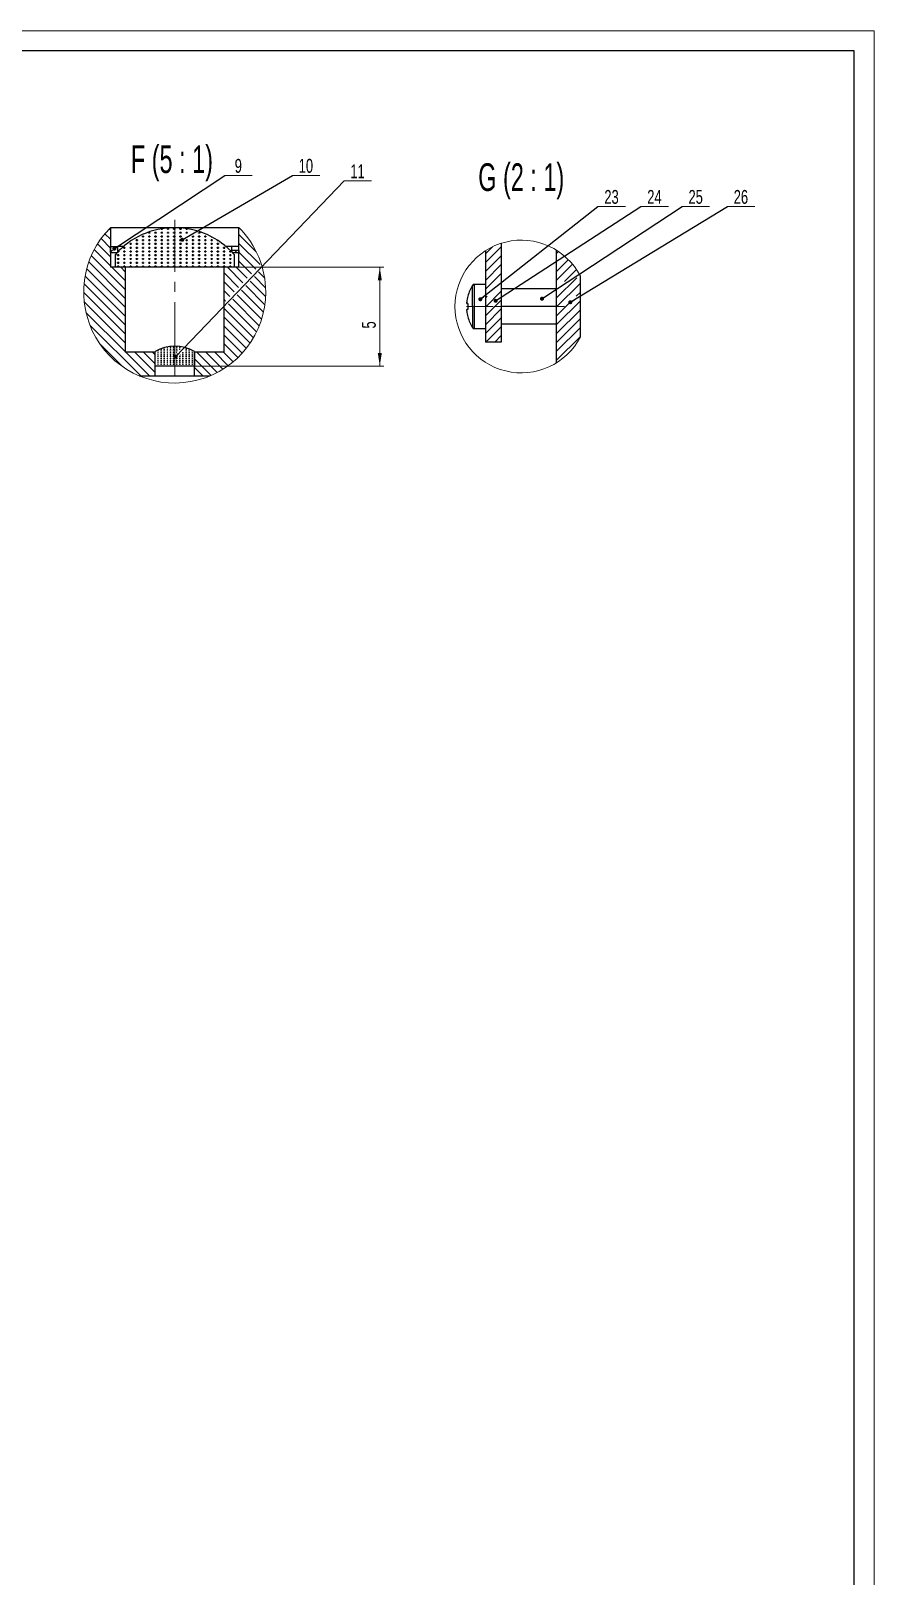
# Model space of a CAD drawing. Header units: millimetres. Extents: x 0 to 841, y -10 to 594.
# Drawn here: x 627.9 to 841, y 203.1 to 594 of the extents above; entities that cross this region are included whole.
import ezdxf

# ---------------------------------------------------------------- set-up
doc = ezdxf.new("R2010")
doc.units = ezdxf.units.MM
doc.linetypes.add('CENTERX2', pattern=[20.32, 12.7, -2.54, 2.54, -2.54])
doc.layers.add('ОСЕВЫЕ', color=7, linetype='Continuous')
doc.styles.add('SLDTEXTSTYLE0', font='TXT', dxfattribs={"width": 0.7})
doc.styles.add('SLDTEXTSTYLE5', font='TXT', dxfattribs={"width": 0.633333})
doc.dimstyles.new('SLDDIMSTYLE1', dxfattribs={"dimtxt": 0.18, "dimasz": 1.016, "dimexe": 0, "dimexo": 0.0625, "dimgap": 0, "dimtad": 0, "dimtih": 1, "dimtoh": 1, "dimdec": 0, "dimrnd": 1e-09, "dimzin": 0, "dimdsep": 46, "dimtxsty": 'Standard', "dimblk1": 'DOT', "dimblk2": 'DOT', "dimsah": 1, "dimcen": 0.09, "dimadec": 0, "dimazin": 0, "dimtfac": 1.016, "dimtdec": 0, "dimtofl": 0, "dimtmove": 0, "dimatfit": 3, "dimldrblk": 'DOT', "dimfxl": 0, "dimfrac": 2, "dimtolj": 1, "dimtzin": 0, "dimarcsym": 0})
doc.dimstyles.new('SLDDIMSTYLE7', dxfattribs={"dimtxt": 3.5, "dimasz": 3.302, "dimexe": 0, "dimexo": 0.0625, "dimgap": 0.875, "dimtad": 2, "dimlfac": 0.2, "dimrnd": 1e-09, "dimzin": 12, "dimdsep": 46, "dimtxsty": 'SLDTEXTSTYLE0', "dimsah": 1, "dimcen": 0.09, "dimadec": 0, "dimazin": 3, "dimtfac": 1, "dimtofl": 0, "dimtmove": 0, "dimatfit": 3, "dimfxl": 0, "dimfrac": 2, "dimtolj": 1, "dimtzin": 12, "dimarcsym": 0})

# ---------------------------------------------------------------- blocks, each defined once
blk = doc.blocks.new('SW_HATCH_2')
at = {"color": 0, "linetype": 'Continuous', "lineweight": 18}
for p, q in [((-3.05, 29.99), (-5.42, 32.37)), ((-3.05, 32.24), (-4.44, 33.63)), ((-3.05, 34.48), (-3.38, 34.81)), ((2.14, 31.82), (2.19, 31.82)), ((3.31, 31.98), (3.93, 31.98)), ((3.47, 32.14), (3.77, 32.14)), ((3.47, 31.82), (3.77, 31.82)), ((3.72, 32.77), (3.77, 32.77)), ((4.88, 32.93), (5.51, 32.93)), ((4.88, 31.98), (5.51, 31.98)), ((5.04, 33.09), (5.34, 33.09)), ((5.04, 32.77), (5.34, 32.77)), ((5.04, 32.14), (5.34, 32.14)), ((5.04, 31.82), (5.34, 31.82)), ((6.46, 33.88), (7.08, 33.88)), ((6.46, 32.93), (7.08, 32.93)), ((6.46, 31.98), (7.08, 31.98)), ((6.62, 34.04), (6.92, 34.04)), ((6.62, 33.72), (6.92, 33.72)), ((6.62, 33.09), (6.92, 33.09)), ((6.62, 32.77), (6.92, 32.77)), ((6.62, 32.14), (6.92, 32.14)), ((6.62, 31.82), (6.92, 31.82)), ((8.03, 33.88), (8.66, 33.88)), ((8.03, 32.93), (8.66, 32.93)), ((8.03, 31.98), (8.66, 31.98)), ((8.19, 34.04), (8.49, 34.04)), ((8.19, 33.72), (8.49, 33.72)), ((8.19, 33.09), (8.49, 33.09)), ((8.19, 32.77), (8.49, 32.77)), ((8.19, 32.14), (8.49, 32.14)), ((8.19, 31.82), (8.49, 31.82)), ((9.61, 34.83), (10.23, 34.83)), ((9.61, 33.88), (10.23, 33.88)), ((9.61, 32.93), (10.23, 32.93)), ((9.61, 31.98), (10.23, 31.98)), ((9.77, 34.67), (10.07, 34.67)), ((9.77, 34.04), (10.07, 34.04)), ((9.77, 33.72), (10.07, 33.72)), ((9.77, 33.09), (10.07, 33.09)), ((9.77, 32.77), (10.07, 32.77)), ((9.77, 32.14), (10.07, 32.14)), ((9.77, 31.82), (10.07, 31.82)), ((11.18, 34.83), (11.81, 34.83)), ((11.18, 33.88), (11.81, 33.88)), ((11.18, 32.93), (11.81, 32.93)), ((11.18, 31.98), (11.81, 31.98)), ((11.34, 34.99), (11.64, 34.99)), ((11.34, 34.67), (11.64, 34.67)), ((11.34, 34.04), (11.64, 34.04)), ((11.34, 33.72), (11.64, 33.72)), ((11.34, 33.09), (11.64, 33.09)), ((11.34, 32.77), (11.64, 32.77)), ((11.34, 32.14), (11.64, 32.14)), ((11.34, 31.82), (11.64, 31.82)), ((12.76, 34.83), (13.38, 34.83)), ((12.76, 33.88), (13.38, 33.88)), ((12.76, 32.93), (13.38, 32.93)), ((12.76, 31.98), (13.38, 31.98)), ((12.92, 34.99), (13.22, 34.99)), ((12.92, 34.67), (13.22, 34.67)), ((12.92, 34.04), (13.22, 34.04)), ((12.92, 33.72), (13.22, 33.72)), ((12.92, 33.09), (13.22, 33.09)), ((12.92, 32.77), (13.22, 32.77)), ((12.92, 32.14), (13.22, 32.14)), ((12.92, 31.82), (13.22, 31.82)), ((14.33, 34.83), (14.96, 34.83)), ((14.33, 33.88), (14.96, 33.88)), ((14.33, 32.93), (14.96, 32.93)), ((14.33, 31.98), (14.96, 31.98)), ((14.49, 34.99), (14.79, 34.99)), ((14.49, 34.67), (14.79, 34.67)), ((14.49, 34.04), (14.79, 34.04)), ((14.49, 33.72), (14.79, 33.72)), ((14.49, 33.09), (14.79, 33.09)), ((14.49, 32.77), (14.79, 32.77)), ((14.49, 32.14), (14.79, 32.14)), ((14.49, 31.82), (14.79, 31.82)), ((15.91, 34.83), (16.53, 34.83)), ((15.91, 33.88), (16.53, 33.88)), ((15.91, 31.98), (16.53, 31.98)), ((16.07, 34.67), (16.37, 34.67)), ((16.07, 34.04), (16.37, 34.04)), ((16.07, 33.72), (16.37, 33.72)), ((16.07, 31.82), (16.37, 31.82)), ((16.16, 32.14), (16.37, 32.14)), ((17.48, 32.93), (18.11, 32.93)), ((17.48, 31.98), (18.11, 31.98)), ((17.64, 32.77), (17.94, 32.77)), ((17.64, 32.14), (17.94, 32.14)), ((17.64, 31.82), (17.94, 31.82)), ((17.75, 33.09), (17.94, 33.09)), ((19.06, 32.93), (19.68, 32.93)), ((19.06, 31.98), (19.68, 31.98)), ((19.07, 33.88), (19.68, 33.88)), ((19.22, 33.72), (19.52, 33.72)), ((19.22, 33.09), (19.52, 33.09)), ((19.22, 32.77), (19.52, 32.77)), ((19.22, 32.14), (19.52, 32.14)), ((19.22, 31.82), (19.52, 31.82)), ((19.34, 34.04), (19.52, 34.04)), ((20.63, 32.93), (21.26, 32.93)), ((20.63, 31.98), (21.26, 31.98)), ((20.79, 33.09), (21.09, 33.09)), ((20.79, 32.77), (21.09, 32.77)), ((20.79, 32.14), (21.09, 32.14)), ((20.79, 31.82), (21.09, 31.82)), ((22.2, 32.93), (22.36, 32.93)), ((22.2, 31.98), (22.83, 31.98)), ((22.37, 32.77), (22.66, 32.77)), ((22.37, 32.14), (22.67, 32.14)), ((22.37, 31.82), (22.67, 31.82)), ((23.78, 31.98), (24.01, 31.98)), ((23.94, 31.82), (24.24, 31.82)), ((33.82, 29.04), (29.44, 33.42)), ((0.7, 19.51), (-7.88, 28.08)), ((-3.05, 25.5), (-7.15, 29.6)), ((-3.05, 27.75), (-6.33, 31.02)), ((-3, 28.93), (-2.05, 29.88)), ((-1.42, 28.18), (-0.79, 28.18)), ((-1.25, 28.97), (-0.95, 28.97)), ((-1.25, 28.34), (-0.95, 28.34)), ((-1.25, 28.02), (-0.95, 28.02)), ((-1.25, 27.39), (-0.95, 27.39)), ((-1.11, 29.13), (-0.79, 29.13)), ((0.16, 30.08), (0.78, 30.08)), ((0.16, 29.13), (0.78, 29.13)), ((0.16, 28.18), (0.78, 28.18)), ((0.32, 30.24), (0.62, 30.24)), ((0.32, 29.92), (0.62, 29.92)), ((0.32, 29.29), (0.62, 29.29)), ((0.32, 28.97), (0.62, 28.97)), ((0.32, 28.34), (0.62, 28.34)), ((0.32, 28.02), (0.62, 28.02)), ((0.32, 27.39), (0.62, 27.39)), ((1.73, 31.03), (2.36, 31.03)), ((1.73, 30.08), (2.36, 30.08)), ((1.73, 29.13), (2.36, 29.13)), ((1.73, 28.18), (2.36, 28.18)), ((1.9, 31.19), (2.19, 31.19)), ((1.9, 30.87), (2.19, 30.87)), ((1.9, 30.24), (2.19, 30.24)), ((1.9, 29.92), (2.19, 29.92)), ((1.9, 29.29), (2.19, 29.29)), ((1.9, 28.97), (2.19, 28.97)), ((1.9, 28.34), (2.19, 28.34)), ((1.9, 28.02), (2.19, 28.02)), ((1.9, 27.39), (2.19, 27.39)), ((3.31, 31.03), (3.93, 31.03)), ((3.31, 30.08), (3.93, 30.08)), ((3.31, 29.13), (3.93, 29.13)), ((3.31, 28.18), (3.93, 28.18)), ((3.47, 31.19), (3.77, 31.19)), ((3.47, 30.87), (3.77, 30.87)), ((3.47, 30.24), (3.77, 30.24)), ((3.47, 29.92), (3.77, 29.92)), ((3.47, 29.29), (3.77, 29.29)), ((3.47, 28.97), (3.77, 28.97)), ((3.47, 28.34), (3.77, 28.34)), ((3.47, 28.02), (3.77, 28.02)), ((3.47, 27.39), (3.77, 27.39)), ((4.88, 31.03), (5.51, 31.03)), ((4.88, 30.08), (5.51, 30.08)), ((4.88, 29.13), (5.51, 29.13)), ((4.88, 28.18), (5.51, 28.18)), ((5.04, 31.19), (5.34, 31.19)), ((5.04, 30.87), (5.34, 30.87)), ((5.04, 30.24), (5.34, 30.24)), ((5.04, 29.92), (5.34, 29.92)), ((5.04, 29.29), (5.34, 29.29)), ((5.04, 28.97), (5.34, 28.97)), ((5.04, 28.34), (5.34, 28.34)), ((5.04, 28.02), (5.34, 28.02)), ((5.04, 27.39), (5.34, 27.39)), ((6.46, 31.03), (7.08, 31.03)), ((6.46, 30.08), (7.08, 30.08)), ((6.46, 29.13), (7.08, 29.13)), ((6.46, 28.18), (7.08, 28.18)), ((6.62, 31.19), (6.92, 31.19)), ((6.62, 30.87), (6.92, 30.87)), ((6.62, 30.24), (6.92, 30.24)), ((6.62, 29.92), (6.92, 29.92)), ((6.62, 29.29), (6.92, 29.29)), ((6.62, 28.97), (6.92, 28.97)), ((6.62, 28.34), (6.92, 28.34)), ((6.62, 28.02), (6.92, 28.02)), ((6.62, 27.39), (6.92, 27.39)), ((8.03, 31.03), (8.66, 31.03)), ((8.03, 30.08), (8.66, 30.08)), ((8.03, 29.13), (8.66, 29.13)), ((8.03, 28.18), (8.66, 28.18)), ((8.19, 31.19), (8.49, 31.19)), ((8.19, 30.87), (8.49, 30.87)), ((8.19, 30.24), (8.49, 30.24)), ((8.19, 29.92), (8.49, 29.92)), ((8.19, 29.29), (8.49, 29.29)), ((8.19, 28.97), (8.49, 28.97)), ((8.19, 28.34), (8.49, 28.34)), ((8.19, 28.02), (8.49, 28.02)), ((8.19, 27.39), (8.49, 27.39)), ((9.61, 31.03), (10.23, 31.03)), ((9.61, 30.08), (10.23, 30.08)), ((9.61, 29.13), (10.23, 29.13)), ((9.61, 28.18), (10.23, 28.18)), ((9.77, 31.19), (10.07, 31.19)), ((9.77, 30.87), (10.07, 30.87)), ((9.77, 30.24), (10.07, 30.24)), ((9.77, 29.92), (10.07, 29.92)), ((9.77, 29.29), (10.07, 29.29)), ((9.77, 28.97), (10.07, 28.97)), ((9.77, 28.34), (10.07, 28.34)), ((9.77, 28.02), (10.07, 28.02)), ((9.77, 27.39), (10.07, 27.39)), ((11.18, 31.03), (11.81, 31.03)), ((11.18, 30.08), (11.81, 30.08)), ((11.18, 29.13), (11.81, 29.13)), ((11.18, 28.18), (11.81, 28.18)), ((11.34, 31.19), (11.64, 31.19)), ((11.34, 30.87), (11.64, 30.87)), ((11.34, 30.24), (11.64, 30.24)), ((11.34, 29.92), (11.64, 29.92)), ((11.34, 29.29), (11.64, 29.29)), ((11.34, 28.97), (11.64, 28.97)), ((11.34, 28.34), (11.64, 28.34)), ((11.34, 28.02), (11.64, 28.02)), ((11.34, 27.39), (11.64, 27.39)), ((12.76, 31.03), (13.38, 31.03)), ((12.76, 30.08), (13.38, 30.08)), ((12.76, 29.13), (13.38, 29.13)), ((12.76, 28.18), (13.38, 28.18)), ((12.92, 31.19), (13.22, 31.19)), ((12.92, 30.87), (13.22, 30.87)), ((12.92, 30.24), (13.22, 30.24)), ((12.92, 29.92), (13.22, 29.92)), ((12.92, 29.29), (13.22, 29.29)), ((12.92, 28.97), (13.22, 28.97)), ((12.92, 28.34), (13.22, 28.34)), ((12.92, 28.02), (13.22, 28.02)), ((12.92, 27.39), (13.22, 27.39)), ((14.33, 31.03), (14.96, 31.03)), ((14.33, 30.08), (14.96, 30.08)), ((14.33, 29.13), (14.96, 29.13)), ((14.33, 28.18), (14.96, 28.18)), ((14.49, 31.19), (14.79, 31.19)), ((14.49, 30.87), (14.79, 30.87)), ((14.49, 30.24), (14.79, 30.24)), ((14.49, 29.92), (14.79, 29.92)), ((14.49, 29.29), (14.79, 29.29)), ((14.49, 28.97), (14.79, 28.97)), ((14.49, 28.34), (14.79, 28.34)), ((14.49, 28.02), (14.79, 28.02)), ((14.49, 27.39), (14.79, 27.39)), ((15.91, 31.03), (16.53, 31.03)), ((15.91, 30.08), (16.53, 30.08)), ((15.91, 29.13), (16.53, 29.13)), ((15.91, 28.18), (16.53, 28.18)), ((16.07, 31.19), (16.37, 31.19)), ((16.07, 30.87), (16.37, 30.87)), ((16.07, 30.24), (16.37, 30.24)), ((16.07, 29.92), (16.37, 29.92)), ((16.07, 29.29), (16.37, 29.29)), ((16.07, 28.97), (16.37, 28.97)), ((16.07, 28.34), (16.37, 28.34)), ((16.07, 28.02), (16.37, 28.02)), ((16.07, 27.39), (16.37, 27.39)), ((17.48, 31.03), (18.11, 31.03)), ((17.48, 30.08), (18.11, 30.08)), ((17.48, 29.13), (18.11, 29.13)), ((17.48, 28.18), (18.11, 28.18)), ((17.64, 31.19), (17.94, 31.19)), ((17.64, 30.87), (17.94, 30.87)), ((17.64, 30.24), (17.94, 30.24)), ((17.64, 29.92), (17.94, 29.92)), ((17.64, 29.29), (17.94, 29.29)), ((17.64, 28.97), (17.94, 28.97)), ((17.64, 28.34), (17.94, 28.34)), ((17.64, 28.02), (17.94, 28.02)), ((17.64, 27.39), (17.94, 27.39)), ((19.06, 31.03), (19.68, 31.03)), ((19.06, 30.08), (19.68, 30.08)), ((19.06, 29.13), (19.68, 29.13)), ((19.06, 28.18), (19.68, 28.18)), ((19.22, 31.19), (19.52, 31.19)), ((19.22, 30.87), (19.52, 30.87)), ((19.22, 30.24), (19.52, 30.24)), ((19.22, 29.92), (19.52, 29.92)), ((19.22, 29.29), (19.52, 29.29)), ((19.22, 28.97), (19.52, 28.97)), ((19.22, 28.34), (19.52, 28.34)), ((19.22, 28.02), (19.52, 28.02)), ((19.22, 27.39), (19.52, 27.39)), ((20.63, 31.03), (21.26, 31.03)), ((20.63, 30.08), (21.26, 30.08)), ((20.63, 29.13), (21.26, 29.13)), ((20.63, 28.18), (21.26, 28.18)), ((20.79, 31.19), (21.09, 31.19)), ((20.79, 30.87), (21.09, 30.87)), ((20.79, 30.24), (21.09, 30.24)), ((20.79, 29.92), (21.09, 29.92)), ((20.79, 29.29), (21.09, 29.29)), ((20.79, 28.97), (21.09, 28.97)), ((20.79, 28.34), (21.09, 28.34)), ((20.79, 28.02), (21.09, 28.02)), ((20.79, 27.39), (21.09, 27.39)), ((22.2, 31.03), (22.83, 31.03)), ((22.2, 30.08), (22.83, 30.08)), ((22.2, 29.13), (22.83, 29.13)), ((22.2, 28.18), (22.83, 28.18)), ((22.37, 31.19), (22.67, 31.19)), ((22.37, 30.87), (22.67, 30.87)), ((22.37, 30.24), (22.67, 30.24)), ((22.37, 29.92), (22.67, 29.92)), ((22.37, 29.29), (22.67, 29.29)), ((22.37, 28.97), (22.67, 28.97)), ((22.37, 28.34), (22.67, 28.34)), ((22.37, 28.02), (22.67, 28.02)), ((22.37, 27.39), (22.67, 27.39)), ((23.78, 31.03), (24.4, 31.03)), ((23.78, 30.08), (24.4, 30.08)), ((23.78, 29.13), (24.4, 29.13)), ((23.78, 28.18), (24.4, 28.18)), ((23.94, 31.19), (24.24, 31.19)), ((23.94, 30.87), (24.24, 30.87)), ((23.94, 30.24), (24.24, 30.24)), ((23.94, 29.92), (24.24, 29.92)), ((23.94, 29.29), (24.24, 29.29)), ((23.94, 28.97), (24.24, 28.97)), ((23.94, 28.34), (24.24, 28.34)), ((23.94, 28.02), (24.24, 28.02)), ((23.94, 27.39), (24.24, 27.39)), ((25.35, 31.03), (25.36, 31.03)), ((25.35, 30.08), (25.98, 30.08)), ((25.35, 29.13), (25.98, 29.13)), ((25.35, 28.18), (25.98, 28.18)), ((25.52, 30.87), (25.56, 30.87)), ((25.52, 30.24), (25.82, 30.24)), ((25.52, 29.92), (25.82, 29.92)), ((25.52, 29.29), (25.82, 29.29)), ((25.52, 28.97), (25.82, 28.97)), ((25.52, 28.34), (25.82, 28.34)), ((25.52, 28.02), (25.82, 28.02)), ((25.52, 27.39), (25.82, 27.39)), ((26.93, 29.13), (27.5, 29.13)), ((26.93, 28.18), (27.55, 28.18)), ((27.09, 29.29), (27.34, 29.29)), ((27.09, 28.97), (27.39, 28.97)), ((27.09, 28.34), (27.39, 28.34)), ((27.09, 28.02), (27.39, 28.02)), ((27.09, 27.39), (27.39, 27.39)), ((28.4, 28.9), (28.9, 29.4)), ((34.8, 25.82), (29.44, 31.18)), ((33.71, 24.66), (29.44, 28.93)), ((0.7, 15.02), (-9.04, 24.76)), ((0.7, 17.26), (-8.51, 26.47)), ((0.7, 21.75), (-2.69, 25.14)), ((-1.42, 27.23), (-0.79, 27.23)), ((-1.42, 26.28), (-0.79, 26.28)), ((-1.42, 25.33), (-0.79, 25.33)), ((-1.25, 27.07), (-0.95, 27.07)), ((-1.25, 26.44), (-0.95, 26.44)), ((-1.25, 26.12), (-0.95, 26.12)), ((-1.25, 25.49), (-0.95, 25.49)), ((-1.25, 25.17), (-0.95, 25.17)), ((0.7, 24), (-0.44, 25.14)), ((0.16, 27.23), (0.78, 27.23)), ((0.16, 26.28), (0.78, 26.28)), ((0.16, 25.33), (0.78, 25.33)), ((0.32, 27.07), (0.62, 27.07)), ((0.32, 26.44), (0.62, 26.44)), ((0.32, 26.12), (0.62, 26.12)), ((0.32, 25.49), (0.62, 25.49)), ((0.32, 25.17), (0.62, 25.17)), ((1.73, 27.23), (2.36, 27.23)), ((1.73, 26.28), (2.36, 26.28)), ((1.73, 25.33), (2.36, 25.33)), ((1.9, 27.07), (2.19, 27.07)), ((1.9, 26.44), (2.19, 26.44)), ((1.9, 26.12), (2.19, 26.12)), ((1.9, 25.49), (2.19, 25.49)), ((1.9, 25.17), (2.19, 25.17)), ((3.31, 27.23), (3.93, 27.23)), ((3.31, 26.28), (3.93, 26.28)), ((3.31, 25.33), (3.93, 25.33)), ((3.47, 27.07), (3.77, 27.07)), ((3.47, 26.44), (3.77, 26.44)), ((3.47, 26.12), (3.77, 26.12)), ((3.47, 25.49), (3.77, 25.49)), ((3.47, 25.17), (3.77, 25.17)), ((4.88, 27.23), (5.51, 27.23)), ((4.88, 26.28), (5.51, 26.28)), ((4.88, 25.33), (5.51, 25.33)), ((5.04, 27.07), (5.34, 27.07)), ((5.04, 26.44), (5.34, 26.44)), ((5.04, 26.12), (5.34, 26.12)), ((5.04, 25.49), (5.34, 25.49)), ((5.04, 25.17), (5.34, 25.17)), ((6.46, 27.23), (7.08, 27.23)), ((6.46, 26.28), (7.08, 26.28)), ((6.46, 25.33), (7.08, 25.33)), ((6.62, 27.07), (6.92, 27.07)), ((6.62, 26.44), (6.92, 26.44)), ((6.62, 26.12), (6.92, 26.12)), ((6.62, 25.49), (6.92, 25.49)), ((6.62, 25.17), (6.92, 25.17)), ((8.03, 27.23), (8.66, 27.23)), ((8.03, 26.28), (8.66, 26.28)), ((8.03, 25.33), (8.66, 25.33)), ((8.19, 27.07), (8.49, 27.07)), ((8.19, 26.44), (8.49, 26.44)), ((8.19, 26.12), (8.49, 26.12)), ((8.19, 25.49), (8.49, 25.49)), ((8.19, 25.17), (8.49, 25.17)), ((9.61, 27.23), (10.23, 27.23)), ((9.61, 26.28), (10.23, 26.28)), ((9.61, 25.33), (10.23, 25.33)), ((9.77, 27.07), (10.07, 27.07)), ((9.77, 26.44), (10.07, 26.44)), ((9.77, 26.12), (10.07, 26.12)), ((9.77, 25.49), (10.07, 25.49)), ((9.77, 25.17), (10.07, 25.17)), ((11.18, 27.23), (11.81, 27.23)), ((11.18, 26.28), (11.81, 26.28)), ((11.18, 25.33), (11.81, 25.33)), ((11.34, 27.07), (11.64, 27.07)), ((11.34, 26.44), (11.64, 26.44)), ((11.34, 26.12), (11.64, 26.12)), ((11.34, 25.49), (11.64, 25.49)), ((11.34, 25.17), (11.64, 25.17)), ((12.76, 27.23), (13.38, 27.23)), ((12.76, 26.28), (13.38, 26.28)), ((12.76, 25.33), (13.38, 25.33)), ((12.92, 27.07), (13.22, 27.07)), ((12.92, 26.44), (13.22, 26.44)), ((12.92, 26.12), (13.22, 26.12)), ((12.92, 25.49), (13.22, 25.49)), ((12.92, 25.17), (13.22, 25.17)), ((14.33, 27.23), (14.96, 27.23)), ((14.33, 26.28), (14.96, 26.28)), ((14.33, 25.33), (14.96, 25.33)), ((14.49, 27.07), (14.79, 27.07)), ((14.49, 26.44), (14.79, 26.44)), ((14.49, 26.12), (14.79, 26.12)), ((14.49, 25.49), (14.79, 25.49)), ((14.49, 25.17), (14.79, 25.17)), ((15.91, 27.23), (16.53, 27.23)), ((15.91, 26.28), (16.53, 26.28)), ((15.91, 25.33), (16.53, 25.33)), ((16.07, 27.07), (16.37, 27.07)), ((16.07, 26.44), (16.37, 26.44)), ((16.07, 26.12), (16.37, 26.12)), ((16.07, 25.49), (16.37, 25.49)), ((16.07, 25.17), (16.37, 25.17)), ((17.48, 27.23), (18.11, 27.23)), ((17.48, 26.28), (18.11, 26.28)), ((17.48, 25.33), (18.11, 25.33)), ((17.64, 27.07), (17.94, 27.07)), ((17.64, 26.44), (17.94, 26.44)), ((17.64, 26.12), (17.94, 26.12)), ((17.64, 25.49), (17.94, 25.49)), ((17.64, 25.17), (17.94, 25.17)), ((19.06, 27.23), (19.68, 27.23)), ((19.06, 26.28), (19.68, 26.28)), ((19.06, 25.33), (19.68, 25.33)), ((19.22, 27.07), (19.52, 27.07)), ((19.22, 26.44), (19.52, 26.44)), ((19.22, 26.12), (19.52, 26.12)), ((19.22, 25.49), (19.52, 25.49)), ((19.22, 25.17), (19.52, 25.17)), ((20.63, 27.23), (21.26, 27.23)), ((20.63, 26.28), (21.26, 26.28)), ((20.63, 25.33), (21.26, 25.33)), ((20.79, 27.07), (21.09, 27.07)), ((20.79, 26.44), (21.09, 26.44)), ((20.79, 26.12), (21.09, 26.12)), ((20.79, 25.49), (21.09, 25.49)), ((20.79, 25.17), (21.09, 25.17)), ((22.2, 27.23), (22.83, 27.23)), ((22.2, 26.28), (22.83, 26.28)), ((22.2, 25.33), (22.83, 25.33)), ((22.37, 27.07), (22.67, 27.07)), ((22.37, 26.44), (22.67, 26.44)), ((22.37, 26.12), (22.67, 26.12)), ((22.37, 25.49), (22.67, 25.49)), ((22.37, 25.17), (22.67, 25.17)), ((23.78, 27.23), (24.4, 27.23)), ((23.78, 26.28), (24.4, 26.28)), ((23.78, 25.33), (24.4, 25.33)), ((23.94, 27.07), (24.24, 27.07)), ((23.94, 26.44), (24.24, 26.44)), ((23.94, 26.12), (24.24, 26.12)), ((23.94, 25.49), (24.24, 25.49)), ((23.94, 25.17), (24.24, 25.17)), ((25.35, 27.23), (25.98, 27.23)), ((25.35, 26.28), (25.98, 26.28)), ((25.35, 25.33), (25.98, 25.33)), ((25.52, 27.07), (25.82, 27.07)), ((25.52, 26.44), (25.82, 26.44)), ((25.52, 26.12), (25.82, 26.12)), ((25.52, 25.49), (25.82, 25.49)), ((25.52, 25.17), (25.82, 25.17)), ((29.34, 20.05), (25.69, 23.7)), ((30.43, 21.21), (26.5, 25.14)), ((26.93, 27.23), (27.55, 27.23)), ((26.93, 26.28), (27.55, 26.28)), ((26.93, 25.33), (27.55, 25.33)), ((27.09, 27.07), (27.39, 27.07)), ((27.09, 26.44), (27.39, 26.44)), ((27.09, 26.12), (27.39, 26.12)), ((27.09, 25.49), (27.39, 25.49)), ((27.09, 25.17), (27.39, 25.17)), ((31.52, 22.36), (28.74, 25.14)), ((32.62, 23.51), (29.44, 26.69)), ((35.92, 22.45), (34.41, 23.96)), ((0.7, 10.53), (-9.72, 20.94)), ((0.7, 12.77), (-9.45, 22.92)), ((28.25, 18.9), (25.69, 21.46)), ((35.98, 15.66), (31.14, 20.5)), ((36.17, 17.71), (32.23, 21.65)), ((36.18, 19.95), (33.32, 22.8)), ((0.7, 8.28), (-9.81, 18.79)), ((0.7, 6.04), (-9.68, 16.42)), ((27.15, 17.75), (25.69, 19.21)), ((26.06, 16.59), (25.69, 16.97)), ((33.88, 8.78), (26.77, 15.89)), ((34.57, 10.33), (27.86, 17.04)), ((35.16, 11.99), (28.95, 18.19)), ((35.63, 13.76), (30.05, 19.34)), ((0.7, 3.79), (-9.24, 13.73)), ((33.1, 7.31), (25.69, 14.72)), ((32.23, 5.93), (25.69, 12.48)), ((4.61, -2.36), (-8.24, 10.48)), ((31.29, 4.63), (25.69, 10.23)), ((30.26, 3.42), (25.69, 7.99)), ((0, 0), (-5.65, 5.65)), ((8.82, 3.95), (9.13, 3.95)), ((8.9, 4.03), (9.05, 4.03)), ((9.61, 4.43), (9.92, 4.43)), ((9.61, 3.95), (9.92, 3.95)), ((9.69, 4.35), (9.84, 4.35)), ((9.69, 4.03), (9.84, 4.03)), ((9.73, 4.51), (9.84, 4.51)), ((10.39, 4.43), (10.71, 4.43)), ((10.39, 3.95), (10.71, 3.95)), ((10.48, 4.51), (10.63, 4.51)), ((10.48, 4.35), (10.63, 4.35)), ((10.48, 4.03), (10.63, 4.03)), ((11.18, 4.9), (11.49, 4.9)), ((11.18, 4.43), (11.49, 4.43)), ((11.18, 3.95), (11.49, 3.95)), ((11.26, 4.82), (11.41, 4.82)), ((11.26, 4.51), (11.41, 4.51)), ((11.26, 4.35), (11.41, 4.35)), ((11.26, 4.03), (11.41, 4.03)), ((11.97, 4.9), (12.28, 4.9)), ((11.97, 4.43), (12.28, 4.43)), ((11.97, 3.95), (12.28, 3.95)), ((12.05, 4.98), (12.2, 4.98)), ((12.05, 4.82), (12.2, 4.82)), ((12.05, 4.51), (12.2, 4.51)), ((12.05, 4.35), (12.2, 4.35)), ((12.05, 4.03), (12.2, 4.03)), ((12.76, 4.9), (13.07, 4.9)), ((12.76, 4.43), (13.07, 4.43)), ((12.76, 3.95), (13.07, 3.95)), ((12.84, 4.98), (12.99, 4.98)), ((12.84, 4.82), (12.99, 4.82)), ((12.84, 4.51), (12.99, 4.51)), ((12.84, 4.35), (12.99, 4.35)), ((12.84, 4.03), (12.99, 4.03)), ((13.54, 4.9), (13.86, 4.9)), ((13.54, 4.43), (13.86, 4.43)), ((13.54, 3.95), (13.86, 3.95)), ((13.62, 4.98), (13.77, 4.98)), ((13.62, 4.82), (13.77, 4.82)), ((13.62, 4.51), (13.77, 4.51)), ((13.62, 4.35), (13.77, 4.35)), ((13.62, 4.03), (13.77, 4.03)), ((14.33, 4.9), (14.64, 4.9)), ((14.33, 4.43), (14.54, 4.43)), ((14.41, 4.98), (14.56, 4.98)), ((14.41, 4.82), (14.56, 4.82)), ((14.41, 4.51), (14.56, 4.51)), ((14.41, 4.35), (14.46, 4.35)), ((15.91, 3.95), (16.22, 3.95)), ((15.92, 4.43), (16.22, 4.43)), ((15.99, 4.51), (16.14, 4.51)), ((15.99, 4.35), (16.14, 4.35)), ((15.99, 4.03), (16.14, 4.03)), ((16.69, 4.43), (16.92, 4.43)), ((16.69, 3.95), (17.01, 3.95)), ((16.77, 4.35), (16.92, 4.35)), ((16.77, 4.03), (16.92, 4.03)), ((17.48, 3.95), (17.79, 3.95)), ((17.56, 4.03), (17.71, 4.03)), ((29.15, 2.28), (25.69, 5.74)), ((6.85, -2.36), (0.85, 3.64)), ((8.17, -1.43), (3.1, 3.64)), ((8.17, 0.81), (5.34, 3.64)), ((8.17, 3.06), (7.59, 3.64)), ((8.22, 3.56), (8.26, 3.56)), ((8.22, 3.48), (8.34, 3.48)), ((8.22, 3.4), (8.26, 3.4)), ((8.22, 3.08), (8.26, 3.08)), ((8.22, 3), (8.34, 3)), ((8.22, 2.92), (8.26, 2.92)), ((8.22, 2.61), (8.26, 2.61)), ((8.22, 2.53), (8.34, 2.53)), ((8.22, 2.45), (8.26, 2.45)), ((8.22, 2.13), (8.26, 2.13)), ((8.22, 2.05), (8.34, 2.05)), ((8.22, 1.97), (8.26, 1.97)), ((8.22, 1.66), (8.26, 1.66)), ((8.22, 1.58), (8.34, 1.58)), ((8.22, 1.5), (8.26, 1.5)), ((8.22, 1.18), (8.26, 1.18)), ((8.22, 1.1), (8.34, 1.1)), ((8.22, 1.02), (8.26, 1.02)), ((8.22, 0.71), (8.26, 0.71)), ((8.22, 0.63), (8.34, 0.63)), ((8.22, 0.55), (8.26, 0.55)), ((8.22, 0.23), (8.26, 0.23)), ((8.22, 0.15), (8.34, 0.15)), ((8.82, 3.48), (9.13, 3.48)), ((8.82, 3), (9.13, 3)), ((8.82, 2.53), (9.13, 2.53)), ((8.82, 2.05), (9.13, 2.05)), ((8.82, 1.58), (9.13, 1.58)), ((8.82, 1.1), (9.13, 1.1)), ((8.82, 0.63), (9.13, 0.63)), ((8.82, 0.15), (9.13, 0.15)), ((8.9, 3.87), (9.05, 3.87)), ((8.9, 3.56), (9.05, 3.56)), ((8.9, 3.4), (9.05, 3.4)), ((8.9, 3.08), (9.05, 3.08)), ((8.9, 2.92), (9.05, 2.92)), ((8.9, 2.61), (9.05, 2.61)), ((8.9, 2.45), (9.05, 2.45)), ((8.9, 2.13), (9.05, 2.13)), ((8.9, 1.97), (9.05, 1.97)), ((8.9, 1.66), (9.05, 1.66)), ((8.9, 1.5), (9.05, 1.5)), ((8.9, 1.18), (9.05, 1.18)), ((8.9, 1.02), (9.05, 1.02)), ((8.9, 0.71), (9.05, 0.71)), ((8.9, 0.55), (9.05, 0.55)), ((8.9, 0.23), (9.05, 0.23)), ((9.61, 3.48), (9.92, 3.48)), ((9.61, 3), (9.92, 3)), ((9.61, 2.53), (9.92, 2.53)), ((9.61, 2.05), (9.92, 2.05)), ((9.61, 1.58), (9.92, 1.58)), ((9.61, 1.1), (9.92, 1.1)), ((9.61, 0.63), (9.92, 0.63)), ((9.61, 0.15), (9.92, 0.15)), ((9.69, 3.87), (9.84, 3.87)), ((9.69, 3.56), (9.84, 3.56)), ((9.69, 3.4), (9.84, 3.4)), ((9.69, 3.08), (9.84, 3.08)), ((9.69, 2.92), (9.84, 2.92)), ((9.69, 2.61), (9.84, 2.61)), ((9.69, 2.45), (9.84, 2.45)), ((9.69, 2.13), (9.84, 2.13)), ((9.69, 1.97), (9.84, 1.97)), ((9.69, 1.66), (9.84, 1.66)), ((9.69, 1.5), (9.84, 1.5)), ((9.69, 1.18), (9.84, 1.18)), ((9.69, 1.02), (9.84, 1.02)), ((9.69, 0.71), (9.84, 0.71)), ((9.69, 0.55), (9.84, 0.55)), ((9.69, 0.23), (9.84, 0.23)), ((10.39, 3.48), (10.71, 3.48)), ((10.39, 3), (10.71, 3)), ((10.39, 2.53), (10.71, 2.53)), ((10.39, 2.05), (10.71, 2.05)), ((10.39, 1.58), (10.71, 1.58)), ((10.39, 1.1), (10.71, 1.1)), ((10.39, 0.63), (10.71, 0.63)), ((10.39, 0.15), (10.71, 0.15)), ((10.48, 3.87), (10.63, 3.87)), ((10.48, 3.56), (10.63, 3.56)), ((10.48, 3.4), (10.63, 3.4)), ((10.48, 3.08), (10.63, 3.08)), ((10.48, 2.92), (10.63, 2.92)), ((10.48, 2.61), (10.63, 2.61)), ((10.48, 2.45), (10.63, 2.45)), ((10.48, 2.13), (10.63, 2.13)), ((10.48, 1.97), (10.63, 1.97)), ((10.48, 1.66), (10.63, 1.66)), ((10.48, 1.5), (10.63, 1.5)), ((10.48, 1.18), (10.63, 1.18)), ((10.48, 1.02), (10.63, 1.02)), ((10.48, 0.71), (10.63, 0.71)), ((10.48, 0.55), (10.63, 0.55)), ((10.48, 0.23), (10.63, 0.23)), ((11.18, 3.48), (11.49, 3.48)), ((11.18, 3), (11.49, 3)), ((11.18, 2.53), (11.49, 2.53)), ((11.18, 2.05), (11.49, 2.05)), ((11.18, 1.58), (11.49, 1.58)), ((11.18, 1.1), (11.49, 1.1)), ((11.18, 0.63), (11.49, 0.63)), ((11.18, 0.15), (11.49, 0.15)), ((11.26, 3.87), (11.41, 3.87)), ((11.26, 3.56), (11.41, 3.56)), ((11.26, 3.4), (11.41, 3.4)), ((11.26, 3.08), (11.41, 3.08)), ((11.26, 2.92), (11.41, 2.92)), ((11.26, 2.61), (11.41, 2.61)), ((11.26, 2.45), (11.41, 2.45)), ((11.26, 2.13), (11.41, 2.13)), ((11.26, 1.97), (11.41, 1.97)), ((11.26, 1.66), (11.41, 1.66)), ((11.26, 1.5), (11.41, 1.5)), ((11.26, 1.18), (11.41, 1.18)), ((11.26, 1.02), (11.41, 1.02)), ((11.26, 0.71), (11.41, 0.71)), ((11.26, 0.55), (11.41, 0.55)), ((11.26, 0.23), (11.41, 0.23)), ((11.97, 3.48), (12.28, 3.48)), ((11.97, 3), (12.28, 3)), ((11.97, 2.53), (12.28, 2.53)), ((11.97, 2.05), (12.28, 2.05)), ((11.97, 1.58), (12.28, 1.58)), ((11.97, 1.1), (12.28, 1.1)), ((11.97, 0.63), (12.28, 0.63)), ((11.97, 0.15), (12.28, 0.15)), ((12.05, 3.87), (12.2, 3.87)), ((12.05, 3.56), (12.2, 3.56)), ((12.05, 3.4), (12.2, 3.4)), ((12.05, 3.08), (12.2, 3.08)), ((12.05, 2.92), (12.2, 2.92)), ((12.05, 2.61), (12.2, 2.61)), ((12.05, 2.45), (12.2, 2.45)), ((12.05, 2.13), (12.2, 2.13)), ((12.05, 1.97), (12.2, 1.97)), ((12.05, 1.66), (12.2, 1.66)), ((12.05, 1.5), (12.2, 1.5)), ((12.05, 1.18), (12.2, 1.18)), ((12.05, 1.02), (12.2, 1.02)), ((12.05, 0.71), (12.2, 0.71)), ((12.05, 0.55), (12.2, 0.55)), ((12.05, 0.23), (12.2, 0.23)), ((12.76, 3.48), (13.07, 3.48)), ((12.76, 3), (13.07, 3)), ((12.76, 2.53), (13.07, 2.53)), ((12.76, 2.05), (13.07, 2.05)), ((12.76, 1.58), (13.07, 1.58)), ((12.76, 1.1), (13.07, 1.1)), ((12.76, 0.63), (13.07, 0.63)), ((12.76, 0.15), (13.07, 0.15)), ((12.84, 3.87), (12.99, 3.87)), ((12.84, 3.56), (12.99, 3.56)), ((12.84, 3.4), (12.99, 3.4)), ((12.84, 3.08), (12.99, 3.08)), ((12.84, 2.92), (12.99, 2.92)), ((12.84, 2.61), (12.99, 2.61)), ((12.84, 2.45), (12.99, 2.45)), ((12.84, 2.13), (12.99, 2.13)), ((12.84, 1.97), (12.99, 1.97)), ((12.84, 1.66), (12.99, 1.66)), ((12.84, 1.5), (12.99, 1.5)), ((12.84, 1.18), (12.99, 1.18)), ((12.84, 1.02), (12.99, 1.02)), ((12.84, 0.71), (12.99, 0.71)), ((12.84, 0.55), (12.99, 0.55)), ((12.84, 0.23), (12.99, 0.23)), ((13.54, 3.48), (13.64, 3.48)), ((13.54, 2.05), (13.86, 2.05)), ((13.54, 1.58), (13.86, 1.58)), ((13.54, 1.1), (13.86, 1.1)), ((13.54, 0.63), (13.86, 0.63)), ((13.54, 0.15), (13.86, 0.15)), ((13.62, 3.87), (13.77, 3.87)), ((13.62, 3.56), (13.72, 3.56)), ((13.62, 2.13), (13.77, 2.13)), ((13.62, 1.97), (13.77, 1.97)), ((13.62, 1.66), (13.77, 1.66)), ((13.62, 1.5), (13.77, 1.5)), ((13.62, 1.18), (13.77, 1.18)), ((13.62, 1.02), (13.77, 1.02)), ((13.62, 0.71), (13.77, 0.71)), ((13.62, 0.55), (13.77, 0.55)), ((13.62, 0.23), (13.77, 0.23)), ((14.33, 2.53), (14.64, 2.53)), ((14.33, 2.05), (14.64, 2.05)), ((14.33, 1.58), (14.64, 1.58)), ((14.33, 1.1), (14.64, 1.1)), ((14.33, 0.63), (14.64, 0.63)), ((14.33, 0.15), (14.64, 0.15)), ((14.41, 2.61), (14.56, 2.61)), ((14.41, 2.45), (14.56, 2.45)), ((14.41, 2.13), (14.56, 2.13)), ((14.41, 1.97), (14.56, 1.97)), ((14.41, 1.66), (14.56, 1.66)), ((14.41, 1.5), (14.56, 1.5)), ((14.41, 1.18), (14.56, 1.18)), ((14.41, 1.02), (14.56, 1.02)), ((14.41, 0.71), (14.56, 0.71)), ((14.41, 0.55), (14.56, 0.55)), ((14.41, 0.23), (14.56, 0.23)), ((14.49, 2.92), (14.56, 2.92)), ((14.57, 3), (14.64, 3)), ((15.12, 3.48), (15.43, 3.48)), ((15.12, 3), (15.43, 3)), ((15.12, 2.53), (15.43, 2.53)), ((15.12, 2.05), (15.43, 2.05)), ((15.12, 1.58), (15.43, 1.58)), ((15.12, 1.1), (15.43, 1.1)), ((15.12, 0.63), (15.43, 0.63)), ((15.12, 0.15), (15.43, 0.15)), ((15.2, 3.56), (15.35, 3.56)), ((15.2, 3.4), (15.35, 3.4)), ((15.2, 3.08), (15.35, 3.08)), ((15.2, 2.92), (15.35, 2.92)), ((15.2, 2.61), (15.35, 2.61)), ((15.2, 2.45), (15.35, 2.45)), ((15.2, 2.13), (15.35, 2.13)), ((15.2, 1.97), (15.35, 1.97)), ((15.2, 1.66), (15.35, 1.66)), ((15.2, 1.5), (15.35, 1.5)), ((15.2, 1.18), (15.35, 1.18)), ((15.2, 1.02), (15.35, 1.02)), ((15.2, 0.71), (15.35, 0.71)), ((15.2, 0.55), (15.35, 0.55)), ((15.2, 0.23), (15.35, 0.23)), ((15.91, 3.48), (16.22, 3.48)), ((15.91, 3), (16.22, 3)), ((15.91, 2.53), (16.22, 2.53)), ((15.91, 2.05), (16.22, 2.05)), ((15.91, 1.58), (16.22, 1.58)), ((15.91, 1.1), (16.22, 1.1)), ((15.91, 0.63), (16.22, 0.63)), ((15.91, 0.15), (16.22, 0.15)), ((15.99, 3.87), (16.14, 3.87)), ((15.99, 3.56), (16.14, 3.56)), ((15.99, 3.4), (16.14, 3.4)), ((15.99, 3.08), (16.14, 3.08)), ((15.99, 2.92), (16.14, 2.92)), ((15.99, 2.61), (16.14, 2.61)), ((15.99, 2.45), (16.14, 2.45)), ((15.99, 2.13), (16.14, 2.13)), ((15.99, 1.97), (16.14, 1.97)), ((15.99, 1.66), (16.14, 1.66)), ((15.99, 1.5), (16.14, 1.5)), ((15.99, 1.18), (16.14, 1.18)), ((15.99, 1.02), (16.14, 1.02)), ((15.99, 0.71), (16.14, 0.71)), ((15.99, 0.55), (16.14, 0.55)), ((15.99, 0.23), (16.14, 0.23)), ((16.69, 3.48), (17.01, 3.48)), ((16.69, 3), (17.01, 3)), ((16.69, 2.53), (17.01, 2.53)), ((16.69, 2.05), (17.01, 2.05)), ((16.69, 1.58), (17.01, 1.58)), ((16.69, 1.1), (17.01, 1.1)), ((16.69, 0.63), (17.01, 0.63)), ((16.69, 0.15), (17.01, 0.15)), ((16.77, 3.87), (16.92, 3.87)), ((16.77, 3.56), (16.92, 3.56)), ((16.77, 3.4), (16.92, 3.4)), ((16.77, 3.08), (16.92, 3.08)), ((16.77, 2.92), (16.92, 2.92)), ((16.77, 2.61), (16.92, 2.61)), ((16.77, 2.45), (16.92, 2.45)), ((16.77, 2.13), (16.92, 2.13)), ((16.77, 1.97), (16.92, 1.97)), ((16.77, 1.66), (16.92, 1.66)), ((16.77, 1.5), (16.92, 1.5)), ((16.77, 1.18), (16.92, 1.18)), ((16.77, 1.02), (16.92, 1.02)), ((16.77, 0.71), (16.92, 0.71)), ((16.77, 0.55), (16.92, 0.55)), ((16.77, 0.23), (16.92, 0.23)), ((17.48, 3.48), (17.79, 3.48)), ((17.48, 3), (17.79, 3)), ((17.48, 2.53), (17.79, 2.53)), ((17.48, 2.05), (17.79, 2.05)), ((17.48, 1.58), (17.79, 1.58)), ((17.48, 1.1), (17.79, 1.1)), ((17.48, 0.63), (17.79, 0.63)), ((17.48, 0.15), (17.79, 0.15)), ((17.56, 3.87), (17.71, 3.87)), ((17.56, 3.56), (17.71, 3.56)), ((17.56, 3.4), (17.71, 3.4)), ((17.56, 3.08), (17.71, 3.08)), ((17.56, 2.92), (17.71, 2.92)), ((17.56, 2.61), (17.71, 2.61)), ((17.56, 2.45), (17.71, 2.45)), ((17.56, 2.13), (17.71, 2.13)), ((17.56, 1.97), (17.71, 1.97)), ((17.56, 1.66), (17.71, 1.66)), ((17.56, 1.5), (17.71, 1.5)), ((17.56, 1.18), (17.71, 1.18)), ((17.56, 1.02), (17.71, 1.02)), ((17.56, 0.71), (17.71, 0.71)), ((17.56, 0.55), (17.71, 0.55)), ((17.56, 0.23), (17.71, 0.23)), ((22.43, -2.22), (18.22, 1.99)), ((23.94, -1.49), (18.81, 3.64)), ((25.37, -0.67), (21.06, 3.64)), ((26.71, 0.23), (23.3, 3.64)), ((27.97, 1.21), (25.55, 3.64)), ((20.32, -2.36), (18.22, -0.26))]:
    blk.add_line(p, q, dxfattribs=at)
blk = doc.blocks.new('_D_14')
at = {"color": 7, "linetype": 'Continuous', "lineweight": 18}
for p, q in [((679.23, 534.21), (717.08, 534.21)), ((716.08, 534.21), (716.08, 509.21)), ((669.27, 509.21), (717.08, 509.21))]:
    blk.add_line(p, q, dxfattribs=at)
for points in [[(716.08, 534.21), (715.57, 530.91), (716.58, 530.91)], [(716.08, 509.21), (716.58, 512.52), (715.57, 512.52)]]:
    blk.add_solid(points, dxfattribs=at)
at = {"color": 7, "linetype": 'Continuous', "lineweight": 18, "insert": (711.56, 518.71), "char_height": 3.5, "attachment_point": 1, "rotation": 90.0006, "style": 'SLDTEXTSTYLE0'}
blk.add_mtext('5', dxfattribs=at)
blk = doc.blocks.new('SW_NOTE_20')
at = {"color": 0, "linetype": 'Continuous', "lineweight": 0}
for p, q in [((0, 0), (6.94, 0)), ((6.94, 0), (0, 0)), ((0, 0), (6.94, 0)), ((6.94, 0), (0, 0)), ((0, 0), (6.94, 0)), ((6.94, 0), (0, 0))]:
    blk.add_line(p, q, dxfattribs=at)
at = {"color": 0, "linetype": 'Continuous', "lineweight": 0, "insert": (3.41, 4.17), "char_height": 3.5, "attachment_point": 2, "style": 'SLDTEXTSTYLE0'}
blk.add_mtext('10', dxfattribs=at)
blk = doc.blocks.new('_Dot')
at = {"color": 0, "linetype": 'ByBlock', "lineweight": -2}
blk.add_line((-0.5, 0), (-1, 0), dxfattribs=at)
at = {"color": 0, "linetype": 'ByBlock', "const_width": 0.5}
blk.add_lwpolyline([(-0.25, 0, 1), (0.25, 0, 1)], format="xyb", close=True, dxfattribs=at)
blk = doc.blocks.new('SW_NOTE_21')
at = {"color": 0, "linetype": 'Continuous', "lineweight": 0}
for p, q in [((0, 0), (6.94, 0)), ((6.94, 0), (0, 0)), ((0, 0), (6.94, 0)), ((6.94, 0), (0, 0)), ((0, 0), (6.94, 0)), ((6.94, 0), (0, 0))]:
    blk.add_line(p, q, dxfattribs=at)
at = {"color": 0, "linetype": 'Continuous', "lineweight": 0, "insert": (3.4, 4.17), "char_height": 3.5, "attachment_point": 2, "style": 'SLDTEXTSTYLE0'}
blk.add_mtext('11', dxfattribs=at)
blk = doc.blocks.new('SW_NOTE_22')
at = {"color": 0, "linetype": 'Continuous', "lineweight": 0}
for p, q in [((0, 0), (6.94, 0)), ((6.94, 0), (0, 0)), ((0, 0), (6.94, 0)), ((6.94, 0), (0, 0)), ((0, 0), (6.94, 0)), ((6.94, 0), (0, 0))]:
    blk.add_line(p, q, dxfattribs=at)
at = {"color": 0, "linetype": 'Continuous', "lineweight": 0, "insert": (3.44, 4.17), "char_height": 3.5, "attachment_point": 2, "style": 'SLDTEXTSTYLE0'}
blk.add_mtext('9', dxfattribs=at)
blk = doc.blocks.new('SW_HATCH_5')
at = {"color": 0, "linetype": 'Continuous', "lineweight": 18}
for p, q in [((-18.01, -0.05), (-16.25, 1.71)), ((-18.01, -2.29), (-14.01, 1.71)), ((0, 0), (0.5, 0.5)), ((-18.01, -4.54), (-14.01, -0.54)), ((-18.01, -6.78), (-14.01, -2.78)), ((0, -4.49), (2.96, -1.53)), ((0, -6.74), (4.02, -2.71)), ((-18.01, -9.03), (-14.01, -5.03)), ((0, -11.23), (5.12, -6.11)), ((0, -13.47), (6, -7.47)), ((1.96, -7.02), (4.98, -4)), ((-18.01, -13.52), (-14.01, -9.52)), ((-18.01, -11.27), (-17.52, -10.78)), ((4.91, -10.8), (6, -9.72)), ((-18.01, -15.76), (-14.01, -11.76)), ((-18.01, -18.01), (-14.01, -14.01)), ((0, -17.96), (6, -11.96)), ((0, -15.72), (3.44, -12.28)), ((0, -20.21), (6, -14.21)), ((-18.01, -20.25), (-14.01, -16.25)), ((-17.9, -22.39), (-14.01, -18.5)), ((0, -22.45), (6, -16.45)), ((0, -24.7), (6, -18.7)), ((-15.65, -22.39), (-14.01, -20.74)), ((0, -26.94), (6, -20.94))]:
    blk.add_line(p, q, dxfattribs=at)
blk = doc.blocks.new('SW_NOTE_26')
at = {"color": 0, "linetype": 'Continuous', "lineweight": 0}
for p, q in [((0, 0), (6.94, 0)), ((6.94, 0), (0, 0)), ((0, 0), (6.94, 0)), ((6.94, 0), (0, 0)), ((0, 0), (6.94, 0)), ((6.94, 0), (0, 0))]:
    blk.add_line(p, q, dxfattribs=at)
at = {"color": 0, "linetype": 'Continuous', "lineweight": 0, "insert": (3.43, 4.17), "char_height": 3.5, "attachment_point": 2, "style": 'SLDTEXTSTYLE0'}
blk.add_mtext('23', dxfattribs=at)
blk = doc.blocks.new('SW_NOTE_27')
at = {"color": 0, "linetype": 'Continuous', "lineweight": 0}
for p, q in [((0, 0), (6.94, 0)), ((6.94, 0), (0, 0)), ((0, 0), (6.94, 0)), ((6.94, 0), (0, 0)), ((0, 0), (6.94, 0)), ((6.94, 0), (0, 0))]:
    blk.add_line(p, q, dxfattribs=at)
at = {"color": 0, "linetype": 'Continuous', "lineweight": 0, "insert": (3.41, 4.17), "char_height": 3.5, "attachment_point": 2, "style": 'SLDTEXTSTYLE0'}
blk.add_mtext('24', dxfattribs=at)
blk = doc.blocks.new('SW_NOTE_28')
at = {"color": 0, "linetype": 'Continuous', "lineweight": 0}
for p, q in [((0, 0), (6.94, 0)), ((6.94, 0), (0, 0)), ((0, 0), (6.94, 0)), ((6.94, 0), (0, 0)), ((0, 0), (6.94, 0)), ((6.94, 0), (0, 0))]:
    blk.add_line(p, q, dxfattribs=at)
at = {"color": 0, "linetype": 'Continuous', "lineweight": 0, "insert": (3.43, 4.17), "char_height": 3.5, "attachment_point": 2, "style": 'SLDTEXTSTYLE0'}
blk.add_mtext('25', dxfattribs=at)
blk = doc.blocks.new('SW_NOTE_29')
at = {"color": 0, "linetype": 'Continuous', "lineweight": 0}
for p, q in [((0, 0), (6.94, 0)), ((6.94, 0), (0, 0)), ((0, 0), (6.94, 0)), ((6.94, 0), (0, 0)), ((0, 0), (6.94, 0)), ((6.94, 0), (0, 0))]:
    blk.add_line(p, q, dxfattribs=at)
at = {"color": 0, "linetype": 'Continuous', "lineweight": 0, "insert": (3.41, 4.17), "char_height": 3.5, "attachment_point": 2, "style": 'SLDTEXTSTYLE0'}
blk.add_mtext('26', dxfattribs=at)

msp = doc.modelspace()

# ---------------------------------------------------------------- linework, layer by layer
at = {"color": 7, "linetype": 'Continuous', "lineweight": 25}
for p, q in [((836, 589), (20, 589)), ((836, 5), (836, 589)), ((647.995, 544.213), (647.999, 544.213)), ((647.999, 544.213), (647.999, 534.213)), ((680.492, 534.213), (680.492, 544.213)), ((680.492, 544.213), (680.496, 544.213)), ((648.049, 539.476), (649.75, 539.476)), ((648.049, 537.976), (648.049, 539.476)), ((649.75, 539.476), (649.75, 537.976)), ((678.645, 538.476), (678.645, 539.476)), ((680.343, 539.476), (678.645, 539.476)), ((680.343, 539.476), (680.343, 538.476)), ((746.766, 540.268), (746.766, 515.278)), ((648.049, 537.976), (649.75, 537.976)), ((648.049, 537.976), (649.723, 537.976)), ((649.257, 534.213), (649.257, 537.467)), ((678.741, 538.476), (678.645, 538.476)), ((678.741, 537.976), (678.741, 538.476)), ((680.442, 538.476), (678.741, 538.476)), ((678.741, 537.976), (680.442, 537.976)), ((679.234, 537.468), (679.234, 534.213)), ((680.442, 538.476), (680.442, 537.976)), ((742.766, 538.386), (742.766, 515.278)), ((760.772, 510.066), (760.771, 538.488)), ((651.751, 534.213), (647.999, 534.213)), ((679.234, 534.213), (649.257, 534.213)), ((651.751, 534.213), (651.751, 512.713)), ((676.741, 512.713), (676.741, 534.213)), ((680.492, 534.213), (676.741, 534.213)), ((766.772, 516.603), (766.771, 531.95)), ((742.766, 529.878), (739.973, 529.878)), ((746.771, 528.781), (746.766, 528.781)), ((760.771, 528.782), (746.771, 528.782)), ((746.771, 528.782), (746.771, 524.282)), ((738.057, 525.018), (738.057, 525.407)), ((738.057, 525.018), (738.342, 525.018)), ((738.057, 525.017), (738.342, 525.017)), ((738.342, 525.017), (738.057, 525.017)), ((746.771, 526.725), (746.766, 526.717)), ((760.772, 524.282), (746.771, 524.282)), ((746.771, 524.282), (746.772, 519.778)), ((738.057, 523.148), (738.057, 523.538)), ((738.342, 523.538), (738.057, 523.538)), ((746.766, 521.839), (746.772, 521.831)), ((739.973, 518.678), (742.766, 518.678)), ((746.772, 519.777), (746.766, 519.777)), ((760.717, 519.772), (746.766, 519.772)), ((760.772, 519.778), (746.772, 519.778)), ((746.772, 519.778), (746.772, 519.773)), ((760.772, 519.773), (746.772, 519.773)), ((760.717, 519.773), (760.717, 519.772)), ((659.221, 512.713), (651.751, 512.713)), ((659.221, 512.713), (659.221, 506.713)), ((659.271, 512.713), (659.221, 512.713)), ((659.271, 509.213), (659.271, 512.874)), ((669.271, 512.874), (669.271, 509.213)), ((669.271, 506.713), (669.271, 512.713)), ((676.741, 512.713), (669.271, 512.713)), ((746.766, 515.278), (742.766, 515.278)), ((659.221, 509.213), (659.271, 509.213)), ((669.271, 509.213), (659.271, 509.213)), ((655.333, 506.713), (659.221, 506.713)), ((659.221, 506.713), (669.271, 506.713)), ((669.271, 506.713), (673.159, 506.713))]:
    msp.add_line(p, q, dxfattribs=at)
at = {"color": 7, "linetype": 'CENTERX2', "lineweight": 18}
for p, q in [((664.246, 534.213), (664.245, 546.213)), ((664.246, 512.713), (664.246, 534.213)), ((737.973, 524.278), (744.766, 524.278)), ((762.772, 524.28), (744.771, 524.28)), ((664.246, 506.713), (664.246, 512.713))]:
    msp.add_line(p, q, dxfattribs=at)
at = {"color": 7, "linetype": 'Continuous', "lineweight": 0, "flags": 128}
for points in [[(680.496, 544.214), (680.337, 544.214), (680.337, 544.214), (679.656, 544.214), (679.656, 544.214), (678.851, 544.214), (678.851, 544.214), (677.928, 544.214), (677.928, 544.214), (676.894, 544.214), (676.894, 544.214), (675.759, 544.214), (675.759, 544.214), (674.532, 544.214), (674.532, 544.214), (673.221, 544.213), (673.221, 544.213), (671.838, 544.213), (671.838, 544.213), (670.395, 544.213), (670.395, 544.213), (668.901, 544.213), (668.901, 544.213), (667.37, 544.213), (667.37, 544.213), (665.814, 544.213), (665.814, 544.213), (664.245, 544.213), (664.245, 544.213), (662.677, 544.213), (662.677, 544.213), (661.121, 544.213), (661.121, 544.213), (659.59, 544.213), (659.59, 544.213), (658.096, 544.213), (658.096, 544.213), (656.653, 544.213), (656.653, 544.213), (655.27, 544.213), (655.27, 544.213), (653.959, 544.213), (653.959, 544.213), (652.732, 544.213), (652.732, 544.213), (651.597, 544.213), (651.597, 544.213), (650.563, 544.213), (650.563, 544.213), (649.64, 544.213), (649.64, 544.213), (648.835, 544.213), (648.835, 544.213), (648.154, 544.213), (648.154, 544.213), (647.995, 544.213)], [(647.995, 544.213), (648.154, 544.213), (648.154, 544.213), (648.835, 544.213), (648.835, 544.213), (649.64, 544.213), (649.64, 544.213), (650.563, 544.213), (650.563, 544.213), (651.597, 544.213), (651.597, 544.213), (652.732, 544.213), (652.732, 544.213), (653.959, 544.213), (653.959, 544.213), (655.27, 544.213), (655.27, 544.213), (656.653, 544.213), (656.653, 544.213), (658.096, 544.213), (658.096, 544.213), (659.59, 544.213), (659.59, 544.213), (661.121, 544.213), (661.121, 544.213), (662.677, 544.213), (662.677, 544.213), (664.245, 544.213)], [(664.245, 544.213), (665.814, 544.213), (665.814, 544.213), (667.37, 544.213), (667.37, 544.213), (668.901, 544.213), (668.901, 544.213), (670.395, 544.213), (670.395, 544.213), (671.838, 544.213), (671.838, 544.213), (673.221, 544.213), (673.221, 544.213), (674.532, 544.213), (674.532, 544.213), (675.759, 544.213), (675.759, 544.213), (676.894, 544.213), (676.894, 544.213), (677.928, 544.213), (677.928, 544.213), (678.851, 544.213), (678.851, 544.213), (679.656, 544.213), (679.656, 544.213), (680.337, 544.213), (680.337, 544.213), (680.496, 544.213)]]:
    msp.add_lwpolyline(points, dxfattribs=at)
at = {"color": 7, "linetype": 'Continuous', "lineweight": 25, "flags": 128}
for points in [[(663.508, 544.213), (662.314, 544.213), (658.56, 544.213), (655.127, 544.213), (652.21, 544.213), (649.973, 544.213), (648.542, 544.213), (647.999, 544.213)], [(680.492, 544.213), (679.949, 544.213), (678.518, 544.213), (676.281, 544.213), (673.364, 544.213), (669.931, 544.213), (666.177, 544.213), (664.983, 544.213)], [(651.306, 539.476), (650.288, 539.476), (649.75, 539.476)], [(678.645, 539.476), (677.776, 539.476), (677.185, 539.476)], [(678.769, 537.976), (679.9, 537.976), (680.442, 537.976)], [(676.741, 534.213), (676.154, 534.213), (674.637, 534.213), (672.309, 534.213), (669.35, 534.213), (665.993, 534.213), (662.499, 534.213), (659.141, 534.213), (656.183, 534.213), (653.854, 534.213), (652.337, 534.213), (651.751, 534.213)], [(676.42, 534.213), (674.72, 534.213), (671.639, 534.213), (668.069, 534.213), (664.246, 534.213), (660.423, 534.213), (656.852, 534.213), (653.771, 534.213), (651.828, 534.213)], [(738.342, 526.89), (738.331, 526.896), (738.323, 526.899), (738.318, 526.902), (738.317, 526.903), (738.318, 526.902), (738.323, 526.9), (738.331, 526.896), (738.342, 526.89)], [(738.342, 521.665), (738.331, 521.66), (738.323, 521.656), (738.318, 521.653), (738.317, 521.652), (738.317, 521.652)], [(655.333, 506.713), (657.361, 506.713), (661.918, 506.713), (666.574, 506.713), (671.131, 506.713), (673.159, 506.713)]]:
    msp.add_lwpolyline(points, dxfattribs=at)
at = {"color": 8, "linetype": 'Continuous', "lineweight": 25, "flags": 128}
for points in [[(739.517, 524.279), (739.517, 525.663), (739.517, 526.953), (739.517, 528.061), (739.517, 528.91), (739.517, 529.444), (739.517, 529.626)], [(739.973, 524.279), (739.973, 525.671), (739.973, 526.977), (739.973, 528.112), (739.973, 529.006), (739.973, 529.604), (739.973, 529.867), (739.973, 529.878)], [(739.517, 524.279), (739.517, 522.894), (739.517, 521.604), (739.517, 520.496), (739.517, 519.646), (739.517, 519.111), (739.517, 518.929), (739.517, 518.929)], [(739.973, 518.678), (739.973, 518.689), (739.973, 518.952), (739.973, 519.55), (739.973, 520.445), (739.973, 521.581), (739.973, 522.886), (739.973, 524.279)]]:
    msp.add_lwpolyline(points, dxfattribs=at)
at = {"color": 7, "linetype": 'Continuous', "lineweight": 18}
for centre, radius, start, end in [((664.246, 527.925), 23.008, 134.93437, 0.00004), ((664.246, 527.925), 23.008, 0.00006, 45.06688), ((751.849, 524.277), 16.78, 27.21329, 332.78799)]:
    msp.add_arc(centre, radius, start, end, dxfattribs=at)
at = {"color": 7, "linetype": 'Continuous', "lineweight": 25}
for centre, radius, start, end in [((664.246, 524.23), 19.997, 41.45108, 138.5502), ((747.967, 524.277), 10.001, 147.66588, 164.78021), ((739.973, 529.338), 0.54, 89.99897, 147.66571), ((747.963, 524.278), 9.969, 164.8113, 173.49844), ((738.538, 244.003), 281.015, 90.04014, 90.09808), ((749.273, 524.278), 10.956, 176.12836, 183.87395), ((747.96, 524.277), 9.966, 186.50131, 195.19117), ((747.967, 524.278), 10.001, 195.22106, 212.33542), ((739.973, 519.218), 0.54, 212.33804, 270.00015), ((664.271, 504.207), 10.005, 60.01844, 119.98292)]:
    msp.add_arc(centre, radius, start, end, dxfattribs=at)
at = {"layer": 'ОСЕВЫЕ', "lineweight": 18}
for p, q in [((0, 594), (841, 594)), ((841, 594), (841, 0))]:
    msp.add_line(p, q, dxfattribs=at)

# ---------------------------------------------------------------- block references
at = {"color": 7, "linetype": 'Continuous', "lineweight": 0}
for name, p in [('SW_NOTE_22', (676.879, 557.449)), ('SW_NOTE_20', (693.988, 557.449)), ('SW_NOTE_21', (707.052, 556.061)), ('SW_NOTE_26', (771.214, 549.587)), ('SW_NOTE_27', (782.081, 549.587)), ('SW_NOTE_28', (792.486, 549.587)), ('SW_NOTE_29', (803.931, 549.587))]:
    msp.add_blockref(name, p, dxfattribs=at)
at = {"color": 7, "linetype": 'Continuous', "lineweight": 18}
for name, p in [('SW_HATCH_2', (651.051, 509.076)), ('SW_HATCH_5', (760.771, 537.663))]:
    msp.add_blockref(name, p, dxfattribs=at)

# ---------------------------------------------------------------- texts
at = {"color": 7, "linetype": 'Continuous', "lineweight": 0, "char_height": 7, "attachment_point": 2, "style": 'SLDTEXTSTYLE5'}
for s, insert in [('F (5 : 1)', (663.544, 565.037)), ('G (2 : 1)', (751.825, 560.507))]:
    msp.add_mtext(s, dxfattribs=dict(at, insert=insert))

# ---------------------------------------------------------------- dimensions: what is measured, and where the dimension line sits
at = {"color": 7, "linetype": 'Continuous', "lineweight": 18}
dim = msp.add_linear_dim(base=(716.076, 509.214), p1=(679.234, 534.213), p2=(669.271, 509.213), angle=270.00063, dimstyle='SLDDIMSTYLE7', dxfattribs=at)
dim.commit()
dim.dimension.update_dxf_attribs({"geometry": '_D_14', "text_midpoint": (716.076, 519.708), "dimtype": 160})

# ---------------------------------------------------------------- leaders
at = {"color": 7, "linetype": 'Continuous', "lineweight": 0}
for points in [[(649.016, 538.928), (676.879, 557.449)], [(664.497, 511.623), (707.052, 556.061)], [(666.144, 541.16), (693.988, 557.449)], [(741.483, 526.11), (771.214, 549.587)], [(745.357, 525.721), (782.081, 549.587)], [(757.07, 526.252), (792.486, 549.587)], [(764.225, 525.362), (803.931, 549.587)]]:
    msp.add_leader(points, dimstyle='SLDDIMSTYLE1', dxfattribs=at)

doc.saveas('drawing.dxf')
